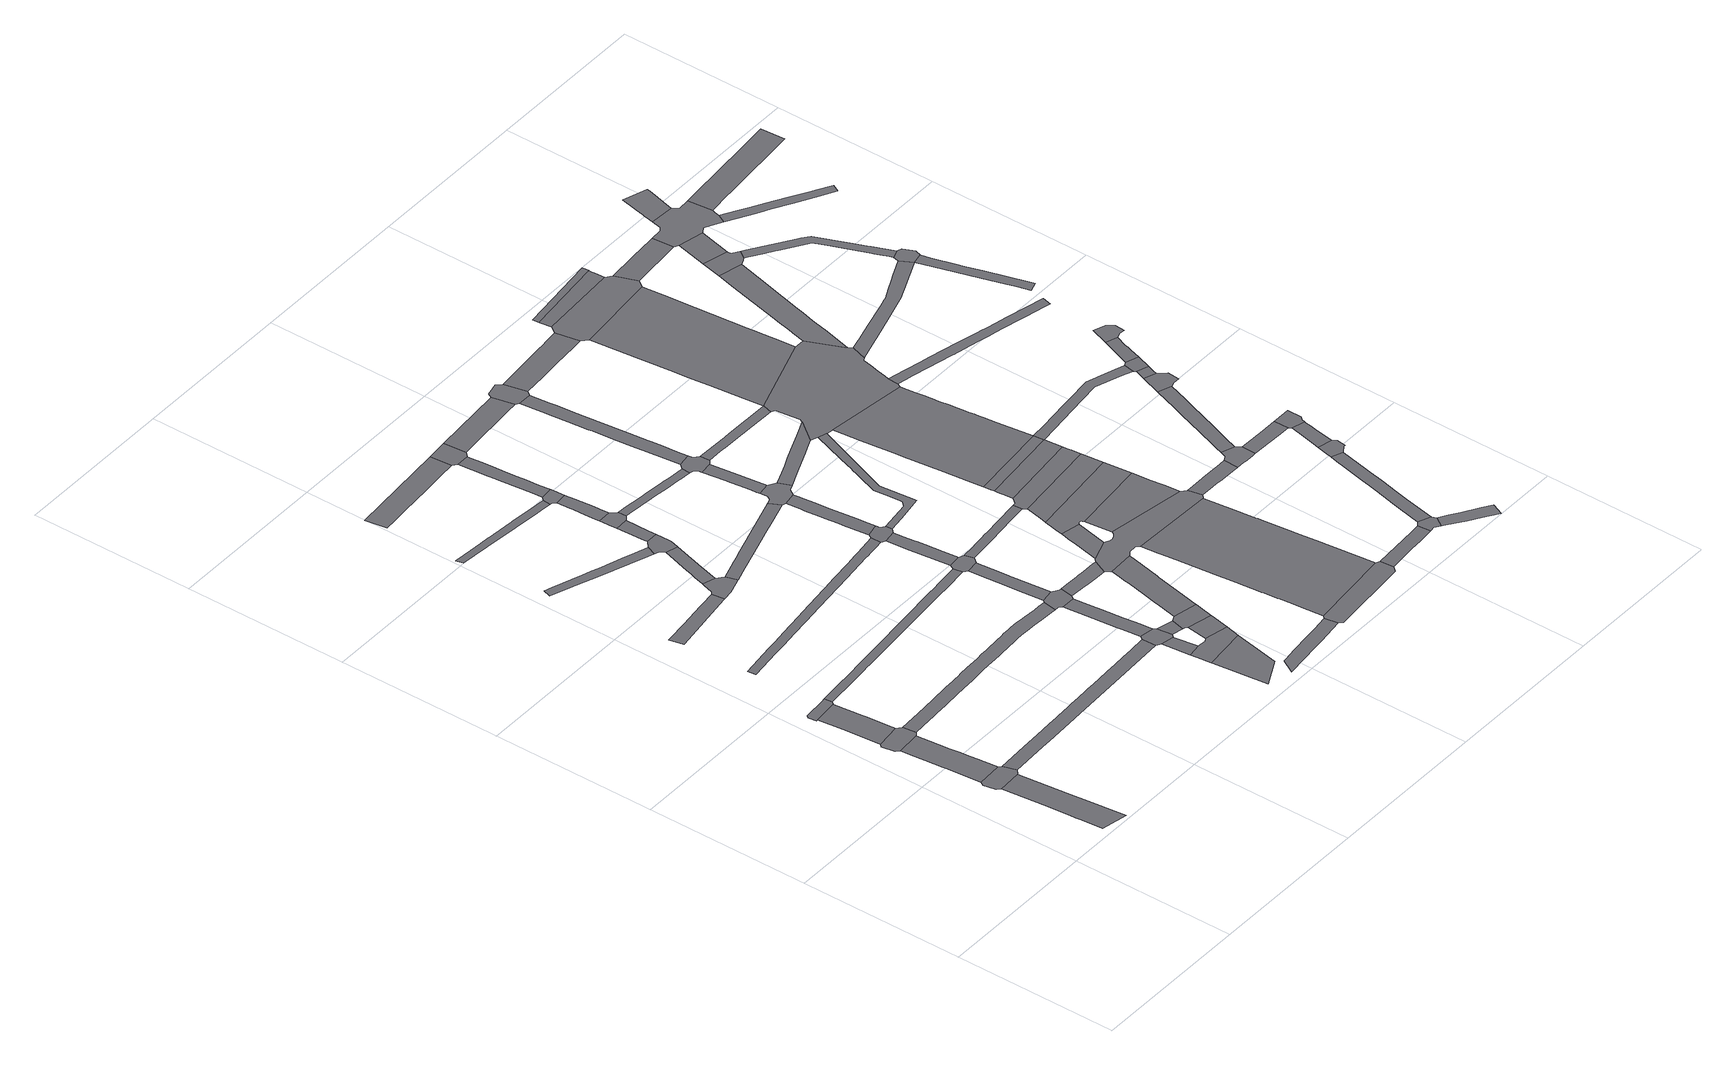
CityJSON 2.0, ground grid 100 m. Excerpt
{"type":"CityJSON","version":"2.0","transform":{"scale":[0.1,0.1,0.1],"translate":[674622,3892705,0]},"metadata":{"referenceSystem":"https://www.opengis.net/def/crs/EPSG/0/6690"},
"CityObjects":{
"road1":{"type":"Road","attributes":{"function":"9","usage":"9","RoadStructureAttribute.widthType":"1","RoadStructureAttribute.width":15.25,"RoadStructureAttribute.sectionType":"1"},"geometry":[{"type":"MultiSurface","lod":"1","boundaries":[[[0,1,2,3,4,5,6,7,8,9]]]}]},
"road2":{"type":"Road","attributes":{"function":"9","usage":"9","RoadStructureAttribute.widthType":"9","RoadStructureAttribute.width":-9999,"RoadStructureAttribute.sectionType":"9"},"geometry":[{"type":"MultiSurface","lod":"1","boundaries":[[[10,11,12,13,14,15,0,9]]]}]},
"road3":{"type":"Road","attributes":{"function":"9","usage":"9","RoadStructureAttribute.widthType":"1","RoadStructureAttribute.width":15.25,"RoadStructureAttribute.sectionType":"1"},"geometry":[{"type":"MultiSurface","lod":"1","boundaries":[[[16,17,18,19,20,21,22,23,24,25,26,27,28,29,13,12]]]}]},
"road4":{"type":"Road","attributes":{"function":"9","usage":"9","RoadStructureAttribute.widthType":"9","RoadStructureAttribute.width":-9999,"RoadStructureAttribute.sectionType":"9"},"geometry":[{"type":"MultiSurface","lod":"1","boundaries":[[[30,31,23,22,32,33,34,35]]]}]},
"road5":{"type":"Road","attributes":{"function":"9","usage":"9","RoadStructureAttribute.widthType":"1","RoadStructureAttribute.width":15.25,"RoadStructureAttribute.sectionType":"1"},"geometry":[{"type":"MultiSurface","lod":"1","boundaries":[[[36,37,38,39,35,34,40,41,42,43]]]}]},
"road6":{"type":"Road","attributes":{"function":"9","usage":"9","RoadStructureAttribute.widthType":"9","RoadStructureAttribute.width":-9999,"RoadStructureAttribute.sectionType":"9"},"geometry":[{"type":"MultiSurface","lod":"1","boundaries":[[[44,45,36,43,46,47,48,49,50,51]]]}]},
"road7":{"type":"Road","attributes":{"function":"9","usage":"9","RoadStructureAttribute.widthType":"2","RoadStructureAttribute.width":7.3,"RoadStructureAttribute.sectionType":"1"},"geometry":[{"type":"MultiSurface","lod":"1","boundaries":[[[52,53,54,55,56,57,58,59,60]]]}]},
"road8":{"type":"Road","attributes":{"function":"9","usage":"9","RoadStructureAttribute.widthType":"2","RoadStructureAttribute.width":7.86,"RoadStructureAttribute.sectionType":"1"},"geometry":[{"type":"MultiSurface","lod":"1","boundaries":[[[61,62,63,64,65,66,67,68,69,70,71,72,73,74,75,76,77,78,79,80,81,82,11,10,83,84,85,86]]]}]},
"road9":{"type":"Road","attributes":{"function":"9","usage":"9","RoadStructureAttribute.widthType":"2","RoadStructureAttribute.width":7.81,"RoadStructureAttribute.sectionType":"1"},"geometry":[{"type":"MultiSurface","lod":"1","boundaries":[[[32,87,88,89,90,91,92,93,94,95,96,97,98,99,100,101,102,103,104,105,106,107,108,109,110,111,112,113,114,115,116,117,118,119,120,121,122,123,124,125,126,127,128,129,130,131,132,133,134,135,33]]]}]},
"road10":{"type":"Road","attributes":{"function":"9","usage":"9","RoadStructureAttribute.widthType":"3","RoadStructureAttribute.width":5.25,"RoadStructureAttribute.sectionType":"1"},"geometry":[{"type":"MultiSurface","lod":"1","boundaries":[[[136,137,138,139,140,141,142,143,144,145,146,147,148,149,150]]]}]},
"road11":{"type":"Road","attributes":{"function":"9","usage":"9","RoadStructureAttribute.widthType":"3","RoadStructureAttribute.width":5.08,"RoadStructureAttribute.sectionType":"1"},"geometry":[{"type":"MultiSurface","lod":"1","boundaries":[[[151,152,153,154,155,156,157,158,47,46,159,160,161,162,163,164,165,166,167,168,169,170,171,172,173,174,175,176,177,178,179,180,181,182]]]}]},
"road12":{"type":"Road","attributes":{"function":"9","usage":"9","RoadStructureAttribute.widthType":"9","RoadStructureAttribute.width":-9999,"RoadStructureAttribute.sectionType":"9"},"geometry":[{"type":"MultiSurface","lod":"1","boundaries":[[[183,184,52,60,185,186,187,188,189,190,191]]]}]},
"road13":{"type":"Road","attributes":{"function":"9","usage":"9","RoadStructureAttribute.widthType":"3","RoadStructureAttribute.width":5.43,"RoadStructureAttribute.sectionType":"1"},"geometry":[{"type":"MultiSurface","lod":"1","boundaries":[[[192,193,194,195,196,197,198,199,200,201,202,203,204,205,206,207,208,209,210,211,212,213,214,215,216,217,218,219,220,221]]]}]},
"road14":{"type":"Road","attributes":{"function":"9","usage":"9","RoadStructureAttribute.widthType":"3","RoadStructureAttribute.width":4.51,"RoadStructureAttribute.sectionType":"1"},"geometry":[{"type":"MultiSurface","lod":"1","boundaries":[[[222,223,224,225,226,227,228,229,230,231,232,233,234,235,236,237,238,239,240,241,242,243,244]]]}]},
"road15":{"type":"Road","attributes":{"function":"9","usage":"9","RoadStructureAttribute.widthType":"2","RoadStructureAttribute.width":7.55,"RoadStructureAttribute.sectionType":"1"},"geometry":[{"type":"MultiSurface","lod":"1","boundaries":[[[190,245,246,247,248,249,250,191]]]}]},
"road16":{"type":"Road","attributes":{"function":"9","usage":"9","RoadStructureAttribute.widthType":"2","RoadStructureAttribute.width":12.85,"RoadStructureAttribute.sectionType":"1"},"geometry":[{"type":"MultiSurface","lod":"1","boundaries":[[[251,252,253,254,255,256,257,258,259,260]]]}]},
"road17":{"type":"Road","attributes":{"function":"9","usage":"9","RoadStructureAttribute.widthType":"9","RoadStructureAttribute.width":-9999,"RoadStructureAttribute.sectionType":"9"},"geometry":[{"type":"MultiSurface","lod":"1","boundaries":[[[261,136,150,262,247,246,263,264,265,266,267]]]}]},
"road18":{"type":"Road","attributes":{"function":"9","usage":"9","RoadStructureAttribute.widthType":"2","RoadStructureAttribute.width":7.55,"RoadStructureAttribute.sectionType":"1"},"geometry":[{"type":"MultiSurface","lod":"1","boundaries":[[[268,269,270,271,272,273,274,261,267]]]}]},
"road19":{"type":"Road","attributes":{"function":"9","usage":"9","RoadStructureAttribute.widthType":"9","RoadStructureAttribute.width":-9999,"RoadStructureAttribute.sectionType":"9"},"geometry":[{"type":"MultiSurface","lod":"1","boundaries":[[[275,270,269,276,277,278,279]]]}]},
"road20":{"type":"Road","attributes":{"function":"9","usage":"9","RoadStructureAttribute.widthType":"2","RoadStructureAttribute.width":7.55,"RoadStructureAttribute.sectionType":"1"},"geometry":[{"type":"MultiSurface","lod":"1","boundaries":[[[278,280,281,282,283,284,285,286,287,288,289,279]]]}]},
"road21":{"type":"Road","attributes":{"function":"9","usage":"9","RoadStructureAttribute.widthType":"9","RoadStructureAttribute.width":-9999,"RoadStructureAttribute.sectionType":"9"},"geometry":[{"type":"MultiSurface","lod":"1","boundaries":[[[230,290,284,283,291,292,293,231]]]}]},
"road22":{"type":"Road","attributes":{"function":"9","usage":"9","RoadStructureAttribute.widthType":"2","RoadStructureAttribute.width":7.92,"RoadStructureAttribute.sectionType":"1"},"geometry":[{"type":"MultiSurface","lod":"1","boundaries":[[[294,295,296,297]]]}]},
"road23":{"type":"Road","attributes":{"function":"9","usage":"9","RoadStructureAttribute.widthType":"2","RoadStructureAttribute.width":13.35,"RoadStructureAttribute.sectionType":"1"},"geometry":[{"type":"MultiSurface","lod":"1","boundaries":[[[298,299,300,301,302,303]]]}]},
"road24":{"type":"Road","attributes":{"function":"9","usage":"9","RoadStructureAttribute.widthType":"9","RoadStructureAttribute.width":-9999,"RoadStructureAttribute.sectionType":"9"},"geometry":[{"type":"MultiSurface","lod":"1","boundaries":[[[304,305,306,307,86,85,296,295]]]}]},
"road25":{"type":"Road","attributes":{"function":"9","usage":"9","RoadStructureAttribute.widthType":"2","RoadStructureAttribute.width":7.3,"RoadStructureAttribute.sectionType":"1"},"geometry":[{"type":"MultiSurface","lod":"1","boundaries":[[[308,309,310,311,312,313,314,189,188,315,316,317,318,319,320,321]]]}]},
"road26":{"type":"Road","attributes":{"function":"9","usage":"9","RoadStructureAttribute.widthType":"2","RoadStructureAttribute.width":7.55,"RoadStructureAttribute.sectionType":"1"},"geometry":[{"type":"MultiSurface","lod":"1","boundaries":[[[322,323,324,325,326,327,293,292,328,329,330,331,332,333,334,335]]]}]},
"road27":{"type":"Road","attributes":{"function":"9","usage":"9","RoadStructureAttribute.widthType":"9","RoadStructureAttribute.width":-9999,"RoadStructureAttribute.sectionType":"9"},"geometry":[{"type":"MultiSurface","lod":"1","boundaries":[[[336,294,297,337,303,302,338,339]]]}]},
"road28":{"type":"Road","attributes":{"function":"9","usage":"9","RoadStructureAttribute.widthType":"2","RoadStructureAttribute.width":7.92,"RoadStructureAttribute.sectionType":"1"},"geometry":[{"type":"MultiSurface","lod":"1","boundaries":[[[340,341,342,343,344,307,306,345,346,347,348,349,350,351,352,353]]]}]},
"road29":{"type":"Road","attributes":{"function":"9","usage":"9","RoadStructureAttribute.widthType":"3","RoadStructureAttribute.width":4.45,"RoadStructureAttribute.sectionType":"1"},"geometry":[{"type":"MultiSurface","lod":"1","boundaries":[[[305,304,354,355]]]}]},
"road30":{"type":"Road","attributes":{"function":"9","usage":"9","RoadStructureAttribute.widthType":"9","RoadStructureAttribute.width":-9999,"RoadStructureAttribute.sectionType":"9"},"geometry":[{"type":"MultiSurface","lod":"1","boundaries":[[[334,356,357,259,258,335]]]}]},
"road31":{"type":"Road","attributes":{"function":"9","usage":"9","RoadStructureAttribute.widthType":"9","RoadStructureAttribute.width":-9999,"RoadStructureAttribute.sectionType":"9"},"geometry":[{"type":"MultiSurface","lod":"1","boundaries":[[[352,358,359,360,361,362,109,108,363,353]]]}]},
"road32":{"type":"Road","attributes":{"function":"9","usage":"9","RoadStructureAttribute.widthType":"2","RoadStructureAttribute.width":7.92,"RoadStructureAttribute.sectionType":"1"},"geometry":[{"type":"MultiSurface","lod":"1","boundaries":[[[361,364,365,366,367,368,369,370,371,362]]]}]},
"road33":{"type":"Road","attributes":{"function":"9","usage":"9","RoadStructureAttribute.widthType":"2","RoadStructureAttribute.width":13.35,"RoadStructureAttribute.sectionType":"1"},"geometry":[{"type":"MultiSurface","lod":"1","boundaries":[[[338,372,373,339]]]}]},
"road34":{"type":"Road","attributes":{"function":"9","usage":"9","RoadStructureAttribute.widthType":"3","RoadStructureAttribute.width":4.6,"RoadStructureAttribute.sectionType":"1"},"geometry":[{"type":"MultiSurface","lod":"1","boundaries":[[[374,375,376,377,378,379,277,276,380,381,382,383,384,385,386,387,388]]]}]},
"road35":{"type":"Road","attributes":{"function":"9","usage":"9","RoadStructureAttribute.widthType":"9","RoadStructureAttribute.width":-9999,"RoadStructureAttribute.sectionType":"9"},"geometry":[{"type":"MultiSurface","lod":"1","boundaries":[[[181,368,367,389,390,391,392,182]]]}]},
"road36":{"type":"Road","attributes":{"function":"9","usage":"9","RoadStructureAttribute.widthType":"9","RoadStructureAttribute.width":-9999,"RoadStructureAttribute.sectionType":"9"},"geometry":[{"type":"MultiSurface","lod":"1","boundaries":[[[393,394,395,396,355,354,397,373,372]]]}]},
"road37":{"type":"Road","attributes":{"function":"9","usage":"9","RoadStructureAttribute.widthType":"2","RoadStructureAttribute.width":6.61,"RoadStructureAttribute.sectionType":"1"},"geometry":[{"type":"MultiSurface","lod":"1","boundaries":[[[398,399,400,401,402,403,404,405,406,407,408]]]}]},
"road38":{"type":"Road","attributes":{"function":"9","usage":"9","RoadStructureAttribute.widthType":"2","RoadStructureAttribute.width":7.92,"RoadStructureAttribute.sectionType":"1"},"geometry":[{"type":"MultiSurface","lod":"1","boundaries":[[[391,409,410,411,412,413,414,415,416,417,392]]]}]},
"road39":{"type":"Road","attributes":{"function":"9","usage":"9","RoadStructureAttribute.widthType":"9","RoadStructureAttribute.width":-9999,"RoadStructureAttribute.sectionType":"9"},"geometry":[{"type":"MultiSurface","lod":"1","boundaries":[[[204,416,415,418,419,420,421,422,423,205]]]}]},
"road40":{"type":"Road","attributes":{"function":"9","usage":"9","RoadStructureAttribute.widthType":"2","RoadStructureAttribute.width":6.34,"RoadStructureAttribute.sectionType":"1"},"geometry":[{"type":"MultiSurface","lod":"1","boundaries":[[[424,425,426,427,428,429,430,359,358,431,432,433,434,435,436]]]}]},
"road41":{"type":"Road","attributes":{"function":"9","usage":"9","RoadStructureAttribute.widthType":"2","RoadStructureAttribute.width":7.92,"RoadStructureAttribute.sectionType":"1"},"geometry":[{"type":"MultiSurface","lod":"1","boundaries":[[[422,437,438,439,440,441,442,443,444,445,446,447,448,449,450,451,452,453,423]]]}]},
"road42":{"type":"Road","attributes":{"function":"9","usage":"9","RoadStructureAttribute.widthType":"2","RoadStructureAttribute.width":13.35,"RoadStructureAttribute.sectionType":"1"},"geometry":[{"type":"MultiSurface","lod":"1","boundaries":[[[454,455,456,457,458,459,460,461,396,395,462,463,464,465,466,467,468,469]]]}]},
"road43":{"type":"Road","attributes":{"function":"9","usage":"9","RoadStructureAttribute.widthType":"2","RoadStructureAttribute.width":12.85,"RoadStructureAttribute.sectionType":"1"},"geometry":[{"type":"MultiSurface","lod":"1","boundaries":[[[470,357,356,471,472,473,474]]]}]},
"road44":{"type":"Road","attributes":{"function":"9","usage":"9","RoadStructureAttribute.widthType":"9","RoadStructureAttribute.width":-9999,"RoadStructureAttribute.sectionType":"9"},"geometry":[{"type":"MultiSurface","lod":"1","boundaries":[[[320,444,443,475,476,477,478,479,480,481,321]]]}]},
"road45":{"type":"Road","attributes":{"function":"9","usage":"9","RoadStructureAttribute.widthType":"2","RoadStructureAttribute.width":7.92,"RoadStructureAttribute.sectionType":"1"},"geometry":[{"type":"MultiSurface","lod":"1","boundaries":[[[478,482,483,484,485,486,487,488,479]]]}]},
"road46":{"type":"Road","attributes":{"function":"9","usage":"9","RoadStructureAttribute.widthType":"9","RoadStructureAttribute.width":-9999,"RoadStructureAttribute.sectionType":"9"},"geometry":[{"type":"MultiSurface","lod":"1","boundaries":[[[387,489,490,484,483,491,492,493,494,495,388]]]}]},
"road47":{"type":"Road","attributes":{"function":"9","usage":"9","RoadStructureAttribute.widthType":"3","RoadStructureAttribute.width":4.78,"RoadStructureAttribute.sectionType":"1"},"geometry":[{"type":"MultiSurface","lod":"1","boundaries":[[[496,497,498,499,500,501,502,390,389,503,504,505,506,507]]]}]},
"road48":{"type":"Road","attributes":{"function":"9","usage":"9","RoadStructureAttribute.widthType":"2","RoadStructureAttribute.width":7.92,"RoadStructureAttribute.sectionType":"1"},"geometry":[{"type":"MultiSurface","lod":"1","boundaries":[[[508,509,510,511,512,513,514,515,516,517,518,519,520,521,522,523,524,525,526,527,528,529,530,495,494]]]}]},
"road49":{"type":"Road","attributes":{"function":"9","usage":"9","RoadStructureAttribute.widthType":"9","RoadStructureAttribute.width":-9999,"RoadStructureAttribute.sectionType":"9"},"geometry":[{"type":"MultiSurface","lod":"1","boundaries":[[[531,532,533,534,535,536,537,538]]]}]},
"road50":{"type":"Road","attributes":{"function":"9","usage":"9","RoadStructureAttribute.widthType":"3","RoadStructureAttribute.width":4.25,"RoadStructureAttribute.sectionType":"1"},"geometry":[{"type":"MultiSurface","lod":"1","boundaries":[[[539,540,541,542,543,544,545,546,547,548,549,550,551,552,553,419,418,554,555,556,557,558,559,560,561,562,563,564,565,566,567]]]}]},
"road51":{"type":"Road","attributes":{"function":"9","usage":"9","RoadStructureAttribute.widthType":"9","RoadStructureAttribute.width":-9999,"RoadStructureAttribute.sectionType":"9"},"geometry":[{"type":"MultiSurface","lod":"1","boundaries":[[[520,519,568,569,570,571,470,474]]]}]},
"road52":{"type":"Road","attributes":{"function":"9","usage":"9","RoadStructureAttribute.widthType":"9","RoadStructureAttribute.width":-9999,"RoadStructureAttribute.sectionType":"9"},"geometry":[{"type":"MultiSurface","lod":"1","boundaries":[[[572,573,574,575,576,401,400,577]]]}]},
"road53":{"type":"Road","attributes":{"function":"9","usage":"9","RoadStructureAttribute.widthType":"9","RoadStructureAttribute.width":-9999,"RoadStructureAttribute.sectionType":"9"},"geometry":[{"type":"MultiSurface","lod":"1","boundaries":[[[578,579,580,581,582,583,584,585,586,587,588,589,477,476]]]}]},
"road54":{"type":"Road","attributes":{"function":"9","usage":"9","RoadStructureAttribute.widthType":"3","RoadStructureAttribute.width":5.17,"RoadStructureAttribute.sectionType":"1"},"geometry":[{"type":"MultiSurface","lod":"1","boundaries":[[[590,591,592,593,594,492,491,595,596,597,598,599,600]]]}]},
"road55":{"type":"Road","attributes":{"function":"9","usage":"9","RoadStructureAttribute.widthType":"1","RoadStructureAttribute.width":45.36,"RoadStructureAttribute.sectionType":"1"},"geometry":[{"type":"MultiSurface","lod":"1","boundaries":[[[601,602,603,604,605,606,607,608,609,610,611,612,613,614,615,576,575,616,617,618,619,620,621,622,623,624,625]]]}]},
"road56":{"type":"Road","attributes":{"function":"9","usage":"9","RoadStructureAttribute.widthType":"9","RoadStructureAttribute.width":-9999,"RoadStructureAttribute.sectionType":"9"},"geometry":[{"type":"MultiSurface","lod":"1","boundaries":[[[626,627,628,629,630,631,632,633,531,538,424,436,454,469,634,635,625,624]]]}]},
"road57":{"type":"Road","attributes":{"function":"9","usage":"9","RoadStructureAttribute.widthType":"1","RoadStructureAttribute.width":45.36,"RoadStructureAttribute.sectionType":"1"},"geometry":[{"type":"MultiSurface","lod":"1","boundaries":[[[636,637,638,639,533,532,640,641,642,643,644,645]]]}]},
"road58":{"type":"Road","attributes":{"function":"9","usage":"9","RoadStructureAttribute.widthType":"1","RoadStructureAttribute.width":45.36,"RoadStructureAttribute.sectionType":"1"},"geometry":[{"type":"MultiSurface","lod":"1","boundaries":[[[644,629,628,646,647,648,645]]]}]},
"road59":{"type":"Road","attributes":{"function":"9","usage":"9","RoadStructureAttribute.widthType":"1","RoadStructureAttribute.width":45.36,"RoadStructureAttribute.sectionType":"1"},"geometry":[{"type":"MultiSurface","lod":"1","boundaries":[[[636,649,650,651,637]]]}]},
"road60":{"type":"Road","attributes":{"function":"9","usage":"9","RoadStructureAttribute.widthType":"2","RoadStructureAttribute.width":12.85,"RoadStructureAttribute.sectionType":"1"},"geometry":[{"type":"MultiSurface","lod":"1","boundaries":[[[652,653,654,655,656,657,658,659,660,661,662,663,664,569,568]]]}]},
"road61":{"type":"Road","attributes":{"function":"9","usage":"9","RoadStructureAttribute.widthType":"9","RoadStructureAttribute.width":-9999,"RoadStructureAttribute.sectionType":"9"},"geometry":[{"type":"MultiSurface","lod":"1","boundaries":[[[650,649,665,666,667,668,669,496,507]]]}]},
"road62":{"type":"Road","attributes":{"function":"9","usage":"9","RoadStructureAttribute.widthType":"1","RoadStructureAttribute.width":45.36,"RoadStructureAttribute.sectionType":"1"},"geometry":[{"type":"MultiSurface","lod":"1","boundaries":[[[670,671,672,673,674,675,668,667]]]}]},
"road63":{"type":"Road","attributes":{"function":"9","usage":"9","RoadStructureAttribute.widthType":"9","RoadStructureAttribute.width":-9999,"RoadStructureAttribute.sectionType":"9"},"geometry":[{"type":"MultiSurface","lod":"1","boundaries":[[[676,672,671,677,678]]]}]},
"road64":{"type":"Road","attributes":{"function":"9","usage":"9","RoadStructureAttribute.widthType":"2","RoadStructureAttribute.width":7.01,"RoadStructureAttribute.sectionType":"1"},"geometry":[{"type":"MultiSurface","lod":"1","boundaries":[[[679,680,681,574,573,682,683,684,685]]]}]},
"road65":{"type":"Road","attributes":{"function":"9","usage":"9","RoadStructureAttribute.widthType":"1","RoadStructureAttribute.width":45.36,"RoadStructureAttribute.sectionType":"1"},"geometry":[{"type":"MultiSurface","lod":"1","boundaries":[[[686,687,688,689,690,691,692,693,694,695,696,678,677,697,698,699,700,701,702,703,704,705,706,707,708,709,710,711]]]}]},
"road66":{"type":"Road","attributes":{"function":"9","usage":"9","RoadStructureAttribute.widthType":"9","RoadStructureAttribute.width":-9999,"RoadStructureAttribute.sectionType":"9"},"geometry":[{"type":"MultiSurface","lod":"1","boundaries":[[[712,600,599,713,714,715,582,581,716,567,566,717,718,711,710,719,720,721,722,723,724,725,726,727,728,729]]]}]},
"road67":{"type":"Road","attributes":{"function":"9","usage":"9","RoadStructureAttribute.widthType":"2","RoadStructureAttribute.width":8.34,"RoadStructureAttribute.sectionType":"1"},"geometry":[{"type":"MultiSurface","lod":"1","boundaries":[[[730,731,732,733,627,626,734,735,736,737,738,739,740,741]]]}]},
"road68":{"type":"Road","attributes":{"function":"9","usage":"9","RoadStructureAttribute.widthType":"9","RoadStructureAttribute.width":-9999,"RoadStructureAttribute.sectionType":"9"},"geometry":[{"type":"MultiSurface","lod":"1","boundaries":[[[742,743,679,685,744,745,746]]]}]},
"road69":{"type":"Road","attributes":{"function":"9","usage":"9","RoadStructureAttribute.widthType":"1","RoadStructureAttribute.width":45.36,"RoadStructureAttribute.sectionType":"1"},"geometry":[{"type":"MultiSurface","lod":"1","boundaries":[[[747,748,749,750,751,752,753,600,712,754,755,756,757,758,759,760]]]}]},
"road70":{"type":"Road","attributes":{"function":"9","usage":"9","RoadStructureAttribute.widthType":"2","RoadStructureAttribute.width":7.01,"RoadStructureAttribute.sectionType":"1"},"geometry":[{"type":"MultiSurface","lod":"1","boundaries":[[[745,761,762,763,764,765,766,767,768,746]]]}]},
"road71":{"type":"Road","attributes":{"function":"9","usage":"9","RoadStructureAttribute.widthType":"9","RoadStructureAttribute.width":-9999,"RoadStructureAttribute.sectionType":"9"},"geometry":[{"type":"MultiSurface","lod":"1","boundaries":[[[769,770,771,772,657,656,747,760]]]}]},
"road72":{"type":"Road","attributes":{"function":"9","usage":"9","RoadStructureAttribute.widthType":"1","RoadStructureAttribute.width":45.36,"RoadStructureAttribute.sectionType":"1"},"geometry":[{"type":"MultiSurface","lod":"1","boundaries":[[[773,774,775,776,772,771]]]}]},
"road73":{"type":"Road","attributes":{"function":"9","usage":"9","RoadStructureAttribute.widthType":"9","RoadStructureAttribute.width":-9999,"RoadStructureAttribute.sectionType":"9"},"geometry":[{"type":"MultiSurface","lod":"1","boundaries":[[[777,778,741,740,779,780,781,782,783,784,785,786]]]}]},
"road74":{"type":"Road","attributes":{"function":"9","usage":"9","RoadStructureAttribute.widthType":"9","RoadStructureAttribute.width":-9999,"RoadStructureAttribute.sectionType":"9"},"geometry":[{"type":"MultiSurface","lod":"1","boundaries":[[[775,774,787,788,789,790]]]}]},
"road75":{"type":"Road","attributes":{"function":"9","usage":"9","RoadStructureAttribute.widthType":"2","RoadStructureAttribute.width":7.49,"RoadStructureAttribute.sectionType":"1"},"geometry":[{"type":"MultiSurface","lod":"1","boundaries":[[[742,791,792,793,794,795,796,797,798,799,800,801,802,803,804,805,806,743]]]}]},
"road76":{"type":"Road","attributes":{"function":"9","usage":"9","RoadStructureAttribute.widthType":"3","RoadStructureAttribute.width":5.79,"RoadStructureAttribute.sectionType":"1"},"geometry":[{"type":"MultiSurface","lod":"1","boundaries":[[[807,808,809,810,811,812,813,814,815,816,677,671,817,818,819,820,821,822]]]}]},
"road77":{"type":"Road","attributes":{"function":"9","usage":"9","RoadStructureAttribute.widthType":"2","RoadStructureAttribute.width":8.34,"RoadStructureAttribute.sectionType":"1"},"geometry":[{"type":"MultiSurface","lod":"1","boundaries":[[[823,824,783,782,825,826]]]}]},
"road78":{"type":"Road","attributes":{"function":"9","usage":"9","RoadStructureAttribute.widthType":"2","RoadStructureAttribute.width":9.68,"RoadStructureAttribute.sectionType":"1"},"geometry":[{"type":"MultiSurface","lod":"1","boundaries":[[[827,828,829,830,831,832,833,834,835,836,837,786,785,838,839,840,841,842,843,844,845]]]}]},
"road79":{"type":"Road","attributes":{"function":"9","usage":"9","RoadStructureAttribute.widthType":"9","RoadStructureAttribute.width":-9999,"RoadStructureAttribute.sectionType":"9"},"geometry":[{"type":"MultiSurface","lod":"1","boundaries":[[[846,847,848,849,798,797,850,851]]]}]},
"road80":{"type":"Road","attributes":{"function":"9","usage":"9","RoadStructureAttribute.widthType":"2","RoadStructureAttribute.width":7.49,"RoadStructureAttribute.sectionType":"1"},"geometry":[{"type":"MultiSurface","lod":"1","boundaries":[[[852,853,854,848,847,855,856,857,858]]]}]},
"road81":{"type":"Road","attributes":{"function":"9","usage":"9","RoadStructureAttribute.widthType":"2","RoadStructureAttribute.width":13.84,"RoadStructureAttribute.sectionType":"1"},"geometry":[{"type":"MultiSurface","lod":"1","boundaries":[[[859,860,861,862,863,864,729,728,865,866,867,868,869,870,871,872,873,874,875,876,877]]]}]},
"road82":{"type":"Road","attributes":{"function":"9","usage":"9","RoadStructureAttribute.widthType":"9","RoadStructureAttribute.width":-9999,"RoadStructureAttribute.sectionType":"9"},"geometry":[{"type":"MultiSurface","lod":"1","boundaries":[[[852,858,878,879,880,881,823,826]]]}]},
"road83":{"type":"Road","attributes":{"function":"9","usage":"9","RoadStructureAttribute.widthType":"3","RoadStructureAttribute.width":5.75,"RoadStructureAttribute.sectionType":"1"},"geometry":[{"type":"MultiSurface","lod":"1","boundaries":[[[882,883,884,885,886,887,888,889,890,891,892,720,719,893,894,895,896,897,898,899,900,901,902,903,904,905,906,907,908,909,910]]]}]},
"road84":{"type":"Road","attributes":{"function":"9","usage":"9","RoadStructureAttribute.widthType":"2","RoadStructureAttribute.width":9.72,"RoadStructureAttribute.sectionType":"1"},"geometry":[{"type":"MultiSurface","lod":"1","boundaries":[[[911,912,913,770,769,914,915]]]}]},
"road85":{"type":"Road","attributes":{"function":"9","usage":"9","RoadStructureAttribute.widthType":"9","RoadStructureAttribute.width":-9999,"RoadStructureAttribute.sectionType":"9"},"geometry":[{"type":"MultiSurface","lod":"1","boundaries":[[[916,917,918,919,920,827,845]]]}]},
"road86":{"type":"Road","attributes":{"function":"9","usage":"9","RoadStructureAttribute.widthType":"2","RoadStructureAttribute.width":9.68,"RoadStructureAttribute.sectionType":"1"},"geometry":[{"type":"MultiSurface","lod":"1","boundaries":[[[921,920,919,922,923,924]]]}]},
"road87":{"type":"Road","attributes":{"function":"9","usage":"9","RoadStructureAttribute.widthType":"2","RoadStructureAttribute.width":6.72,"RoadStructureAttribute.sectionType":"1"},"geometry":[{"type":"MultiSurface","lod":"1","boundaries":[[[925,926,927,928,929,930,931,932,933,934,935,727,726,936,937,938,939,940,941,942,943,944]]]}]},
"road88":{"type":"Road","attributes":{"function":"9","usage":"9","RoadStructureAttribute.widthType":"9","RoadStructureAttribute.width":-9999,"RoadStructureAttribute.sectionType":"9"},"geometry":[{"type":"MultiSurface","lod":"1","boundaries":[[[945,946,807,822,921,924]]]}]},
"road89":{"type":"Road","attributes":{"function":"9","usage":"9","RoadStructureAttribute.widthType":"9","RoadStructureAttribute.width":-9999,"RoadStructureAttribute.sectionType":"9"},"geometry":[{"type":"MultiSurface","lod":"1","boundaries":[[[947,948,949,950,951,952,953,859,877]]]}]},
"road90":{"type":"Road","attributes":{"function":"9","usage":"9","RoadStructureAttribute.widthType":"2","RoadStructureAttribute.width":9.68,"RoadStructureAttribute.sectionType":"1"},"geometry":[{"type":"MultiSurface","lod":"1","boundaries":[[[954,946,945,955,956,957,958,959]]]}]},
"road91":{"type":"Road","attributes":{"function":"9","usage":"9","RoadStructureAttribute.widthType":"2","RoadStructureAttribute.width":13.84,"RoadStructureAttribute.sectionType":"1"},"geometry":[{"type":"MultiSurface","lod":"1","boundaries":[[[952,951,960,961]]]}]},
"road92":{"type":"Road","attributes":{"function":"9","usage":"9","RoadStructureAttribute.widthType":"9","RoadStructureAttribute.width":-9999,"RoadStructureAttribute.sectionType":"9"},"geometry":[{"type":"MultiSurface","lod":"1","boundaries":[[[958,962,963,964,965,966,959]]]}]},
"road93":{"type":"Road","attributes":{"function":"9","usage":"9","RoadStructureAttribute.widthType":"9","RoadStructureAttribute.width":-9999,"RoadStructureAttribute.sectionType":"9"},"geometry":[{"type":"MultiSurface","lod":"1","boundaries":[[[967,968,969,970,971,915,914,961,960,972,973,974,975,976,977,978]]]}]},
"road94":{"type":"Road","attributes":{"function":"9","usage":"9","RoadStructureAttribute.widthType":"3","RoadStructureAttribute.width":5.17,"RoadStructureAttribute.sectionType":"1"},"geometry":[{"type":"MultiSurface","lod":"1","boundaries":[[[979,980,981,982,983,984,985,949,948,986,987,988,989,990,991,992,993,994,995,996,997,998]]]}]},
"road95":{"type":"Road","attributes":{"function":"9","usage":"9","RoadStructureAttribute.widthType":"2","RoadStructureAttribute.width":13.84,"RoadStructureAttribute.sectionType":"1"},"geometry":[{"type":"MultiSurface","lod":"1","boundaries":[[[999,1000,1001,1002,969,968,1003,1004]]]}]},
"road96":{"type":"Road","attributes":{"function":"9","usage":"9","RoadStructureAttribute.widthType":"3","RoadStructureAttribute.width":5.62,"RoadStructureAttribute.sectionType":"1"},"geometry":[{"type":"MultiSurface","lod":"1","boundaries":[[[1005,1006,1007,1008,1009,1010,1011,1012,943,1013,1014,1015,1016,1017]]]}]},
"road97":{"type":"Road","attributes":{"function":"9","usage":"9","RoadStructureAttribute.widthType":"9","RoadStructureAttribute.width":-9999,"RoadStructureAttribute.sectionType":"9"},"geometry":[{"type":"MultiSurface","lod":"1","boundaries":[[[997,1018,944,943,1012,1019,1020,998]]]}]},
"road98":{"type":"Road","attributes":{"function":"9","usage":"9","RoadStructureAttribute.widthType":"3","RoadStructureAttribute.width":5.49,"RoadStructureAttribute.sectionType":"1"},"geometry":[{"type":"MultiSurface","lod":"1","boundaries":[[[974,1021,1022,1023,1024,1025,1026,1027,1028,1029,1030,1031,1032,1033,1034,1035,975]]]}]},
"road99":{"type":"Road","attributes":{"function":"9","usage":"9","RoadStructureAttribute.widthType":"2","RoadStructureAttribute.width":13.63,"RoadStructureAttribute.sectionType":"1"},"geometry":[{"type":"MultiSurface","lod":"1","boundaries":[[[977,1036,1037,1038,1039,1040,1041,1042,1043,1044,1045,1046,1047,1048,1049,1050,1051,1052,978]]]}]}
},
"vertices":[
[241,668,0],[268,389,0],[282,245,0],[284,218,0],[288,182,0],[300,54,0],[457,24,0],[429,279,0],[420,358,0],[385,674,0],
[412,697,0],[389,776,0],[374,790,0],[219,782,0],[207,760,0],[220,685,0],
[359,917,0],[355,957,0],[347,1026,0],[341,1080,0],[337,1112,0],[327,1202,0],[318,1282,0],[173,1270,0],[181,1187,0],[185,1146,0],[187,1123,0],[198,1014,0],[199,996,0],[205,934,0],
[139,1371,0],[152,1289,0],[341,1299,0],[332,1380,0],[304,1404,0],[154,1385,0],
[117,1766,0],[132,1612,0],[136,1567,0],[149,1437,0],[298,1466,0],[287,1579,0],[284,1605,0],[267,1780,0],
[105,1765,0],[114,1766,0],[278,1796,0],[273,1843,0],[263,1842,0],[260,1842,0],[110,1830,0],[98,1815,0],
[605,2830,0],[419,2806,0],[397,2803,0],[367,2799,0],[335,2795,0],[173,2777,0],[191,2692,0],[607,2753,0],[616,2754,0],
[1562,834,0],[1520,832,0],[1489,831,0],[1478,830,0],[1366,824,0],[1349,824,0],[1263,819,0],[1227,818,0],[1185,816,0],[1169,815,0],[1146,814,0],[1085,810,0],[1045,809,0],[1019,807,0],[995,806,0],[938,803,0],[900,801,0],[881,800,0],[815,797,0],[704,792,0],[589,786,0],[535,783,0],[645,708,0],[706,711,0],[1665,755,0],[1660,839,0],
[407,1303,0],[513,1310,0],[529,1311,0],[618,1316,0],[723,1322,0],[775,1325,0],[831,1329,0],[851,1330,0],[875,1331,0],[961,1337,0],[1044,1342,0],[1068,1343,0],[1110,1346,0],[1209,1352,0],[1234,1353,0],[1271,1355,0],[1313,1358,0],[1360,1356,0],[1418,1353,0],[1473,1351,0],[1552,1347,0],[1583,1346,0],[1594,1427,0],[1552,1429,0],[1518,1431,0],[1440,1435,0],[1406,1437,0],[1378,1439,0],[1353,1440,0],[1325,1439,0],[1309,1438,0],[1287,1437,0],[1260,1436,0],[1241,1434,0],[1198,1432,0],[1120,1427,0],[1100,1426,0],[1062,1424,0],[1021,1421,0],[957,1417,0],[927,1416,0],[864,1412,0],[847,1411,0],[817,1409,0],[792,1407,0],[733,1404,0],[606,1396,0],[473,1388,0],[428,1386,0],
[712,3326,0],[637,3352,0],[578,3372,0],[422,3425,0],[382,3439,0],[330,3457,0],[150,3518,0],[104,3534,0],[87,3485,0],[221,3437,0],[236,3432,0],[289,3412,0],[349,3391,0],[656,3280,0],[691,3268,0],
[1399,1956,0],[1334,1949,0],[1312,1947,0],[773,1893,0],[655,1881,0],[597,1876,0],[532,1869,0],[390,1855,0],[331,1801,0],[430,1810,0],[503,1817,0],[567,1823,0],[626,1829,0],[634,1829,0],[644,1830,0],[707,1836,0],[813,1846,0],[832,1848,0],[885,1853,0],[899,1854,0],[911,1855,0],[938,1858,0],[977,1861,0],[1124,1875,0],[1185,1881,0],[1218,1884,0],[1227,1885,0],[1243,1886,0],[1325,1894,0],[1383,1899,0],[1540,1914,0],[1528,1968,0],
[642,2907,0],[623,2843,0],[684,2764,0],[699,2769,0],[778,2793,0],[781,2794,0],[760,2862,0],[722,2898,0],[646,2920,0],
[416,2271,0],[481,2278,0],[569,2289,0],[595,2292,0],[724,2308,0],[856,2324,0],[1134,2358,0],[1262,2373,0],[1332,2382,0],[1349,2384,0],[1371,2386,0],[1430,2394,0],[1478,2399,0],[1475,2459,0],[1336,2441,0],[1305,2437,0],[1237,2428,0],[1096,2410,0],[998,2398,0],[981,2395,0],[927,2388,0],[836,2377,0],[729,2363,0],[583,2344,0],[492,2332,0],[469,2329,0],[429,2324,0],[213,2297,0],[219,2247,0],[222,2247,0],
[23,4048,0],[32,4003,0],[212,3987,0],[431,3967,0],[452,3965,0],[480,3962,0],[577,3953,0],[621,3949,0],[690,3943,0],[694,3993,0],[581,4002,0],[576,4003,0],[457,4013,0],[451,4013,0],[405,4017,0],[365,4020,0],[330,4023,0],[289,4026,0],[273,4028,0],[213,4032,0],[137,4039,0],[89,4043,0],[26,4048,0],
[754,3012,0],[809,3208,0],[737,3228,0],[685,3052,0],[674,3013,0],[665,2985,0],
[24,4492,0],[93,4498,0],[178,4505,0],[305,4515,0],[378,4521,0],[438,4526,0],[531,4534,0],[633,4542,0],[623,4674,0],[3,4624,0],
[751,3359,0],[720,3257,0],[810,3211,0],[825,3263,0],[826,3276,0],[826,3325,0],[825,3360,0],
[824,3416,0],[822,3552,0],[741,3548,0],[744,3493,0],[745,3476,0],[749,3392,0],[750,3376,0],
[738,3602,0],[852,3575,0],[850,3626,0],[818,3660,0],[735,3656,0],
[815,3698,0],[810,3755,0],[799,3872,0],[794,3930,0],[721,3923,0],[725,3840,0],[726,3824,0],[729,3777,0],[731,3727,0],[734,3681,0],
[700,3942,0],[788,4001,0],[786,4016,0],[709,4009,0],
[1793,578,0],[1770,722,0],[1691,737,0],[1710,568,0],
[1726,430,0],[1763,101,0],[1931,188,0],[1953,296,0],[1990,468,0],[1725,438,0],
[1789,743,0],[1775,833,0],[1764,850,0],[1675,861,0],
[1297,3033,0],[1106,2972,0],[1068,2960,0],[956,2925,0],[942,2920,0],[865,2896,0],[848,2890,0],[878,2824,0],[993,2860,0],[1113,2897,0],[1172,2916,0],[1269,2946,0],[1411,2990,0],[1378,3059,0],
[680,4337,0],[684,4295,0],[686,4274,0],[700,4137,0],[704,4097,0],[710,4037,0],[780,4084,0],[772,4180,0],[770,4197,0],[764,4261,0],[756,4349,0],[750,4416,0],[741,4522,0],[661,4519,0],
[1844,572,0],[1715,525,0],[2009,556,0],[1866,586,0],
[1630,1298,0],[1637,1226,0],[1641,1186,0],[1661,1000,0],[1663,974,0],[1762,867,0],[1754,935,0],[1751,959,0],[1743,1028,0],[1732,1121,0],[1728,1158,0],[1718,1240,0],[1708,1327,0],[1627,1329,0],
[1858,728,0],[1876,808,0],
[766,4549,0],[755,4685,0],
[1724,1347,0],[1739,1427,0],[1724,1427,0],[1688,1453,0],[1607,1439,0],[1606,1345,0],
[1662,1690,0],[1661,1705,0],[1654,1772,0],[1640,1904,0],[1564,1895,0],[1572,1812,0],[1581,1718,0],[1592,1596,0],
[2035,680,0],[1883,712,0],
[1231,3590,0],[1198,3594,0],[1184,3595,0],[1083,3604,0],[1012,3611,0],[919,3620,0],[879,3573,0],[961,3565,0],[1028,3558,0],[1073,3554,0],[1162,3545,0],[1241,3538,0],[1268,3535,0],[1331,3529,0],[1336,3581,0],
[1667,1936,0],[1652,1990,0],[1623,2005,0],[1545,1996,0],
[2037,691,0],[2050,750,0],[2059,794,0],[1912,825,0],[1870,725,0],
[2150,92,0],[2215,100,0],[2383,119,0],[2370,200,0],[2270,188,0],[2227,183,0],[2194,179,0],[2068,164,0],[1986,154,0],[1963,151,0],[1917,66,0],
[1612,2100,0],[1600,2209,0],[1594,2256,0],[1592,2275,0],[1589,2299,0],[1588,2309,0],[1578,2395,0],[1502,2382,0],[1518,2238,0],
[1601,2421,0],[1597,2458,0],[1586,2467,0],[1571,2479,0],[1569,2503,0],[1488,2483,0],
[2023,1421,0],[2000,1422,0],[1923,1423,0],[1879,1424,0],[1865,1424,0],[1816,1425,0],[1782,1426,0],[1794,1344,0],[1810,1343,0],[1863,1340,0],[1928,1337,0],[1945,1336,0],[1983,1334,0],
[1563,2551,0],[1557,2610,0],[1538,2783,0],[1529,2866,0],[1524,2906,0],[1517,2969,0],[1514,2996,0],[1434,2980,0],[1441,2917,0],[1444,2887,0],[1446,2869,0],[1456,2781,0],[1459,2750,0],[1463,2718,0],[1468,2665,0],[1471,2639,0],[1480,2559,0],
[2013,1307,0],[1991,1200,0],[1986,1176,0],[1974,1118,0],[1962,1060,0],[1945,982,0],[1932,917,0],[1928,899,0],[2063,813,0],[2073,861,0],[2121,1085,0],[2124,1097,0],[2139,1171,0],[2145,1199,0],[2164,1288,0],[2169,1310,0],
[1203,4721,0],[919,4563,0],[1059,4575,0],[1169,4585,0],[1234,4590,0],
[1535,3032,0],[1572,3048,0],[1541,3120,0],[1493,3148,0],[1419,3139,0],[1424,3093,0],[1411,3070,0],
[1464,3383,0],[1451,3491,0],[1376,3481,0],[1393,3346,0],[1397,3308,0],[1412,3192,0],[1416,3159,0],
[1352,3527,0],[1373,3507,0],[1478,3512,0],[1473,3568,0],[1444,3597,0],[1439,3622,0],[1359,3608,0],
[2135,2042,0],[1973,2025,0],[1886,2015,0],[1855,2012,0],[1817,2008,0],[1752,2001,0],[1741,1999,0],[1839,1955,0],[1929,1965,0],[2036,1977,0],[2071,1980,0],[2141,1988,0],
[1435,3664,0],[1427,3740,0],[1425,3759,0],[1423,3775,0],[1415,3848,0],[1414,3864,0],[1401,3981,0],[1385,4141,0],[1366,4315,0],[1356,4413,0],[1351,4458,0],[1339,4576,0],[1254,4573,0],[1269,4439,0],[1274,4394,0],[1286,4284,0],[1299,4160,0],[1302,4137,0],[1307,4085,0],[1318,3986,0],[1327,3898,0],[1337,3811,0],[1348,3704,0],
[2175,1485,0],[2216,1677,0],[2100,1702,0],[2097,1688,0],[2089,1649,0],[2076,1589,0],[2067,1545,0],[2045,1441,0],
[1933,3080,0],[1901,2987,0],[1877,2920,0],[1867,2890,0],[1859,2870,0],[1849,2841,0],[1843,2824,0],[1831,2790,0],[1801,2706,0],[1795,2687,0],[1797,2664,0],[1802,2617,0],[1810,2530,0],[1812,2513,0],[1783,2485,0],[1695,2434,0],[1864,2461,0],[1862,2478,0],[1842,2689,0],[1849,2710,0],[1856,2727,0],[1880,2791,0],[1899,2841,0],[1923,2904,0],[1952,2982,0],[1983,3065,0],[1992,3089,0],[2021,3166,0],[1970,3182,0],
[1358,4601,0],[1328,4739,0],[1300,4769,0],[1221,4751,0],
[2900,146,0],[2924,174,0],[2918,256,0],[2895,269,0],[2386,216,0],[2406,101,0],
[1680,3095,0],[1822,3156,0],[1883,3182,0],[1922,3199,0],[2021,3326,0],[1931,3287,0],[1883,3267,0],[1828,3243,0],[1755,3212,0],[1733,3202,0],[1677,3178,0],[1622,3154,0],
[1919,3564,0],[1857,3564,0],[1716,3566,0],[1681,3566,0],[1659,3566,0],[1568,3511,0],[1630,3510,0],[1756,3509,0],[1832,3508,0],[1987,3506,0],[2002,3563,0],
[2277,1206,0],[2279,1187,0],[2288,1106,0],[2289,1099,0],[2314,871,0],[2328,741,0],[2334,686,0],[2344,594,0],[2345,589,0],[2346,584,0],[2352,529,0],[2356,493,0],[2356,487,0],[2363,424,0],[2372,350,0],[2867,513,0],[2854,625,0],[2846,700,0],[2831,833,0],[2819,930,0],[2814,975,0],[2814,980,0],[2795,1139,0],[2777,1301,0],[2265,1313,0],
[2797,1319,0],[2779,1403,0],[2750,1429,0],[2270,1503,0],[2263,1488,0],[2246,1474,0],[2227,1467,0],[2211,1467,0],[2195,1331,0],[2245,1333,0],
[2700,1887,0],[2125,1824,0],[2110,1749,0],[2102,1713,0],[2226,1685,0],[2235,1688,0],[2245,1685,0],[2249,1677,0],[2251,1669,0],[2718,1719,0],
[2739,1528,0],[2729,1614,0],[2724,1665,0],
[2685,2022,0],[2155,1964,0],[2134,1864,0],
[1497,4612,0],[1602,4621,0],[1745,4632,0],[1758,4633,0],[1855,4641,0],[1827,4785,0],[1754,4778,0],[1702,4773,0],[1677,4771,0],[1636,4767,0],[1609,4765,0],[1575,4762,0],[1410,4747,0],
[2678,2083,0],[2676,2103,0],[2673,2132,0],[2181,2079,0],[2156,2044,0],
[2661,2241,0],[2661,2244,0],[2169,2190,0],[2171,2172,0],[2174,2147,0],[2176,2128,0],
[2167,2211,0],[2654,2307,0],[2162,2254,0],
[3269,283,0],[3211,278,0],[2993,262,0],[3089,189,0],[3155,194,0],[3171,196,0],[3276,205,0],
[2070,3096,0],[2082,2989,0],[2091,2909,0],[2097,2851,0],[2101,2818,0],[2103,2795,0],[2110,2734,0],[2125,2596,0],[2136,2493,0],[2151,2352,0],[2159,2280,0],[2626,2528,0],[2617,2606,0],[2613,2632,0],[2610,2660,0],[2606,2691,0],[2602,2728,0],[2597,2769,0],[2592,2806,0],[2584,2869,0],[2581,2896,0],[2573,2961,0],[2566,3013,0],[2563,3038,0],[2556,3100,0],[2063,3159,0],
[2491,3727,0],[2009,3493,0],[2023,3387,0],[2029,3346,0],[1967,3183,0],[2024,3166,0],[2060,3160,0],[2568,3126,0],[2573,3189,0],[2573,3192,0],[2580,3219,0],[2591,3271,0],[2604,3327,0],[2617,3382,0],[2635,3394,0],[2666,3488,0],[2647,3510,0],[2553,3727,0],
[3056,1403,0],[3013,1403,0],[2935,1403,0],[2852,1403,0],[2862,1318,0],[2911,1317,0],[2962,1316,0],[3030,1315,0],[3066,1314,0],[3078,1314,0],[3089,1314,0],[3091,1403,0],
[3369,272,0],[3294,302,0],[3308,208,0],[3341,186,0],[3381,245,0],
[1890,4608,0],[1922,4308,0],[1945,4101,0],[1952,4034,0],[1960,3961,0],[1968,3887,0],[1990,3682,0],[2478,3858,0],[2470,3946,0],[2468,3966,0],[2463,4025,0],[2433,4340,0],[2415,4530,0],[2403,4659,0],
[3362,172,0],[3458,106,0],[3526,60,0],[3611,2,0],[3646,76,0],[3590,112,0],[3495,172,0],[3437,210,0],
[2431,4701,0],[2384,4831,0],[2347,4860,0],[1855,4828,0],
[2343,4924,0],[2340,4958,0],[1846,4902,0],[1847,4894,0],
[3120,1418,0],[3107,1412,0],[3139,1313,0],[3153,1312,0],[3210,1311,0],[3235,1311,0],[3236,1397,0],[3224,1413,0],[3214,1428,0],[3133,1456,0],
[2343,4959,0],[2346,4959,0],[2339,4999,0],[1842,4942,0],
[3410,461,0],[3430,555,0],[3449,642,0],[3462,700,0],[3463,706,0],[3479,781,0],[3518,958,0],[3448,983,0],[3438,938,0],[3421,863,0],[3407,801,0],[3392,738,0],[3380,684,0],[3366,621,0],[3337,496,0],[3324,434,0],
[3401,2289,0],[3346,2306,0],[3283,2327,0],[3171,2363,0],[3154,2361,0],[3021,2347,0],[2963,2341,0],[2842,2328,0],[2756,2318,0],[2657,2308,0],[2664,2244,0],[3036,2288,0],[3166,2304,0],[3327,2247,0],[3358,2236,0],[3390,2225,0],
[3504,1396,0],[3406,1396,0],[3426,1307,0],[3504,1305,0],
[3333,2020,0],[3303,1937,0],[3298,1922,0],[3287,1892,0],[3249,1784,0],[3235,1743,0],[3226,1719,0],[3203,1653,0],[3183,1597,0],[3176,1576,0],[3149,1500,0],[3243,1512,0],[3278,1611,0],[3283,1625,0],[3311,1704,0],[3350,1813,0],[3369,1867,0],[3393,1937,0],[3413,1991,0],
[3575,1041,0],[3559,1064,0],[3471,1084,0],[3453,1004,0],[3558,986,0],[3569,985,0],
[3517,1288,0],[3493,1181,0],[3482,1135,0],[3582,1192,0],[3588,1222,0],[3594,1258,0],[3597,1267,0],
[2714,4398,0],[2689,4295,0],[2608,3956,0],[2602,3932,0],[2580,3840,0],[2573,3810,0],[2689,3677,0],[2714,3778,0],[2725,3819,0],[2737,3869,0],[2749,3915,0],[2778,4032,0],[2789,4074,0],[2819,4194,0],[2828,4230,0],[2832,4245,0],[2844,4291,0],[2847,4306,0],[2862,4362,0],
[3604,1293,0],[3619,1308,0],[3620,1395,0],[3545,1395,0],
[3356,3011,0],[3302,3023,0],[3277,3029,0],[3222,3041,0],[3179,3051,0],[3157,3056,0],[3021,3087,0],[2851,3126,0],[2809,3136,0],[2783,3141,0],[2683,3164,0],[2624,3113,0],[2672,3103,0],[2854,3062,0],[2916,3048,0],[2946,3041,0],[2958,3039,0],[2975,3035,0],[3049,3019,0],[3104,3006,0],[3165,2993,0],[3217,2981,0],[3260,2972,0],[3387,2943,0],[3497,2919,0],[3519,2914,0],[3571,2902,0],[3572,2902,0],[3585,2959,0],
[2644,4852,0],[2588,4848,0],[2569,4846,0],[2763,4731,0],[2752,4861,0],
[3442,2000,0],[3483,1998,0],[3488,2073,0],[3448,2120,0],[3377,2145,0],
[3399,2207,0],[3456,2145,0],[3463,2167,0],[3469,2183,0],
[3260,3686,0],[3224,3669,0],[3158,3637,0],[3093,3606,0],[3078,3602,0],[3024,3586,0],[2987,3575,0],[2877,3545,0],[2802,3525,0],[2735,3507,0],[2731,3506,0],[2743,3425,0],[2804,3443,0],[2976,3494,0],[3104,3532,0],[3137,3542,0],[3208,3573,0],[3403,3660,0],[3418,3666,0],[3375,3741,0],
[3499,2273,0],[3425,2298,0],
[2893,4378,0],[2912,4388,0],[2944,4436,0],[2900,4464,0],[2897,4486,0],[2744,4522,0],[2730,4461,0],
[3491,2473,0],[3521,2341,0],[3531,2368,0],[3538,2391,0],[3564,2457,0],[3493,2481,0],
[2944,4681,0],[2791,4717,0],
[3596,2468,0],[3629,2466,0],[3632,2527,0],[3604,2568,0],[3531,2593,0],
[3040,4901,0],[3009,4934,0],[2860,4940,0],[2848,4883,0],[2827,4867,0],[2981,4706,0],[3020,4684,0],[3082,4650,0],[3111,4703,0],[3119,4735,0],[3124,4754,0],[3108,4903,0],
[3384,3926,0],[3376,3945,0],[3342,4029,0],[3265,4220,0],[3223,4252,0],[3204,4265,0],[2970,4418,0],[2998,4332,0],[3056,4294,0],[3069,4285,0],[3225,4183,0],[3249,4121,0],[3256,4105,0],[3277,4050,0],[3338,3897,0],[3347,3875,0],[3359,3844,0],[3378,3796,0],[3386,3776,0],[3436,3796,0],
[2910,5174,0],[2888,5070,0],[2876,5015,0],[2875,5007,0],[3053,5109,0],[3058,5129,0],
[3659,3066,0],[3605,3251,0],[3586,3315,0],[3576,3348,0],[3552,3432,0],[3533,3495,0],[3495,3623,0],[3483,3679,0],[3465,3509,0],[3523,3310,0],[3563,3175,0],[3578,3127,0],[3601,3049,0],
[3381,3761,0],[3495,3719,0],[3466,3786,0],
[3205,4582,0],[3260,4552,0],[3318,4520,0],[3422,4462,0],[3531,4402,0],[3645,4339,0],[3669,4383,0],[3583,4433,0],[3548,4452,0],[3502,4479,0],[3453,4507,0],[3388,4544,0],[3341,4571,0],[3261,4617,0],[3204,4650,0],
[3273,4768,0],[3294,4770,0],[3349,4775,0],[3441,4783,0],[3490,4788,0],[3521,4790,0],[3626,4800,0],[3821,4818,0],[3809,4967,0],[3583,4946,0],[3539,4942,0],[3493,4938,0],[3387,4928,0],[3311,4921,0],[3288,4919,0],[3269,4918,0],[3182,4910,0]
]}
